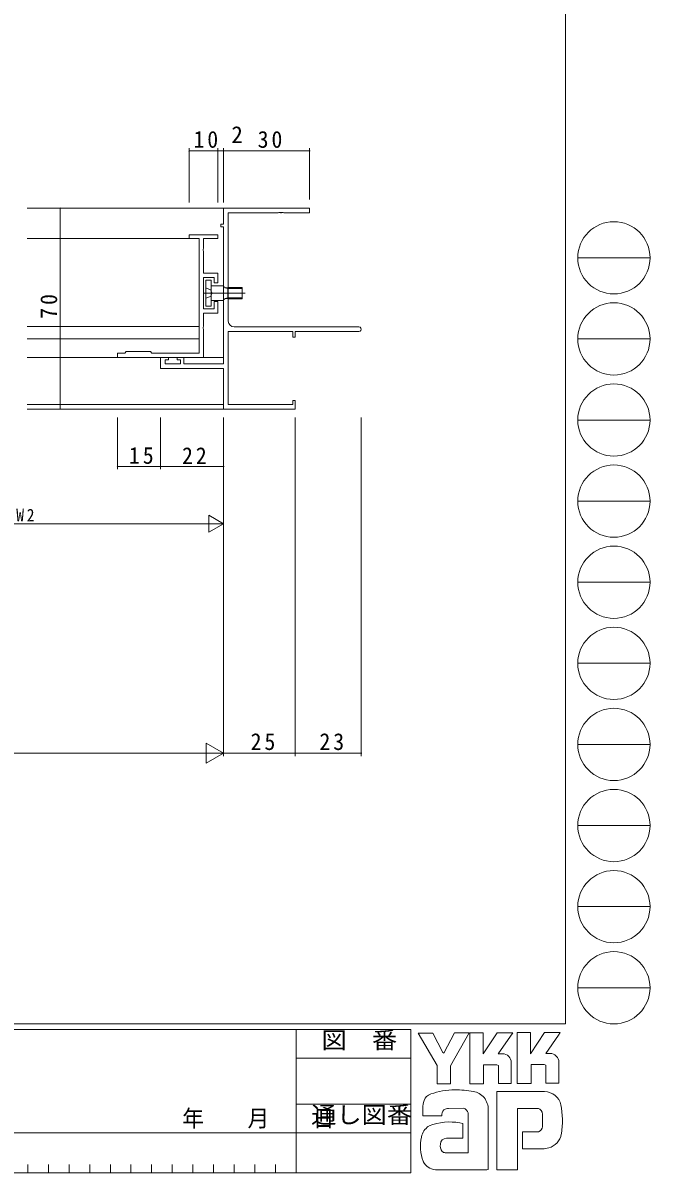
# Model space of a CAD drawing. Units: millimetres, scale not verified. Extents: x -841 to 292, y -594 to 212.
# Drawn here: x 73.7 to 292.5, y -594 to -193 of the extents above; entities that cross this region are included whole.
import ezdxf
from ezdxf.enums import TextEntityAlignment as Align

# ---------------------------------------------------------------- set-up
doc = ezdxf.new("R2010")
doc.units = ezdxf.units.MM
doc.header["$LTSCALE"] = 2
doc.linetypes.add('CHAIN2', pattern=[12, 9, -1, 1, -1])
doc.linetypes.add('DASHED3', pattern=[4, 3, -1])
for name, color, linetype, lineweight in [('0-1_YKK_ZWAK', 7, 'Continuous', 9), ('0-3_YKK_11', 7, 'Continuous', 9), ('0-4_YKK_12', 2, 'Continuous', 9), ('0-5_YKK_D', 6, 'Continuous', 9), ('0-6_YKK_13', 4, 'Continuous', 9)]:
    doc.layers.add(name, color=color, linetype=linetype, lineweight=lineweight)
doc.styles.add('ＭＳ ゴシック', font='')
doc.styles.get('ＭＳ ゴシック').set_extended_font_data('MS Gothic')

msp = doc.modelspace()

# ---------------------------------------------------------------- linework, layer by layer
at = {"layer": '0-1_YKK_ZWAK'}
for p, q in [((263, 208), (263, -542)), ((267.252, -274.88), (292.452, -274.88)), ((267.252, -303.16), (292.452, -303.16)), ((267.252, -331.44), (292.452, -331.44)), ((267.252, -359.72), (292.452, -359.72)), ((267.252, -388), (292.452, -388)), ((267.252, -416.28), (292.452, -416.28)), ((267.252, -444.56), (292.452, -444.56)), ((267.252, -472.84), (292.452, -472.84)), ((267.252, -501.12), (292.452, -501.12)), ((267.252, -529.4), (292.452, -529.4)), ((263, -542), (-837, -542)), ((209, -544), (-837, -544)), ((169, -544), (169, -594)), ((209, -544), (209, -594)), ((211.624, -545.294), (216.644, -545.294)), ((218.188, -556.569), (211.624, -545.294)), ((224.194, -545.14), (220.544, -552.245)), ((229.657, -562.902), (229.657, -545.178)), ((246.106, -545.024), (250.778, -545.024)), ((246.106, -562.748), (246.106, -545.024)), ((255.682, -545.024), (261.088, -545.024)), ((261.088, -545.024), (260.547, -545.951)), ((260.547, -545.951), (256.088, -552.322)), ((240.97, -552.438), (239.486, -552.438)), ((257.572, -552.322), (256.088, -552.322)), ((169, -554), (209, -554)), ((238.963, -556.26), (234.406, -556.26)), ((244.06, -555.527), (244.06, -562.786)), ((250.971, -556.222), (250.971, -562.748)), ((255.528, -556.222), (250.971, -556.222)), ((256.146, -556.453), (255.528, -556.222)), ((256.146, -562.709), (256.146, -556.453)), ((260.663, -555.527), (260.663, -562.709)), ((250.971, -562.748), (246.106, -562.748)), ((256.146, -562.637), (256.218, -562.709)), ((260.663, -562.709), (256.146, -562.709)), ((255.605, -565.566), (239.04, -565.566)), ((239.04, -565.566), (239.04, -592.866)), ((169, -569.999), (209, -569.999)), ((213.169, -574.1), (213.169, -571.344)), ((227.494, -571.436), (222.212, -571.536)), ((229.039, -586.958), (229.039, -573.057)), ((236.028, -571.976), (236.028, -592.828)), ((246.222, -571.513), (252.863, -571.513)), ((246.222, -592.866), (246.222, -571.513)), ((219.81, -574.1), (213.169, -574.1)), ((254.962, -573.652), (254.987, -577.415)), ((25, -580), (169, -580)), ((209, -579.999), (169, -579.999)), ((247.959, -579.699), (247.959, -585.607)), ((253.018, -579.699), (247.959, -579.699)), ((227.108, -581.9), (221.402, -581.907)), ((255.566, -585.607), (257.111, -585.259)), ((221.007, -586.958), (229.039, -586.958)), ((228.421, -586.958), (228.923, -586.958)), ((229.039, -586.957), (229.04, -586.958)), ((247.959, -585.607), (255.566, -585.607)), ((75.4, -591), (75.4, -594)), ((82.6, -591), (82.6, -594)), ((89.8, -591), (89.8, -594)), ((97, -591), (97, -594)), ((104.2, -591), (104.2, -594)), ((111.4, -591), (111.4, -594)), ((118.6, -591), (118.6, -594)), ((125.8, -591), (125.8, -594)), ((133, -591), (133, -594)), ((140.2, -591), (140.2, -594)), ((147.4, -591), (147.4, -594)), ((154.6, -591), (154.6, -594)), ((161.8, -591), (161.8, -594)), ((219.81, -592.944), (217.686, -592.944)), ((235.564, -592.905), (219.81, -592.944)), ((236.028, -592.828), (235.564, -592.905)), ((-837, -594), (209, -594))]:
    msp.add_line(p, q, dxfattribs=at)
for points in [[(216.644, -545.294), (220.235, -552.013), (220.544, -552.245)], [(224.194, -545.14), (229.374, -545.14), (222.899, -556.608)], [(229.657, -545.178), (234.252, -545.178), (234.252, -552.462), (239.078, -545.101)], [(239.078, -545.101), (244.543, -545.101), (239.486, -552.438)], [(250.778, -545.024), (250.778, -552.441), (255.682, -545.024)], [(222.899, -556.608), (222.899, -562.941), (218.188, -562.941), (218.188, -556.569)], [(234.406, -556.26), (234.406, -562.902), (229.657, -562.902)], [(244.06, -562.786), (239.58, -562.786), (239.58, -556.492), (238.963, -556.26)], [(226.104, -576.533), (227.108, -576.764), (227.108, -581.9)], [(239.04, -592.866), (245.102, -592.866), (246.222, -592.866)]]:
    msp.add_lwpolyline(points, dxfattribs=at)
for centre in [(279.852, -274.88), (279.852, -303.16), (279.852, -331.44), (279.852, -359.72), (279.852, -388), (279.852, -416.28), (279.852, -444.56), (279.852, -472.84), (279.852, -501.12), (279.852, -529.4)]:
    msp.add_circle(centre, 12.6, dxfattribs=at)
for centre, radius, start, end in [((240.97, -555.527), 3.089, 0.00165, 89.99603), ((257.572, -555.411), 3.089, 0.00165, 89.99603), ((224.317, -590.287), 25.257, 89.89165, 109.30847), ((225.059, -594.662), 29.64, 78.78009, 91.46938), ((220.37, -571.379), 7.196, 158.41083, 179.71774), ((217.009, -569.793), 3.491, 109.02126, 161.51263), ((229.757, -571.852), 6.355, 40.66422, 80.31693), ((229.441, -571.836), 6.588, 358.78058, 38.76563), ((255.388, -571.772), 6.202, 14.44571, 87.08746), ((222.822, -574.01), 3.013, 138.46381, 181.71359), ((222.021, -573.958), 2.43, 85.50551, 126.78038), ((226.794, -573.649), 2.321, 14.75519, 72.44994), ((253.093, -573.256), 1.756, 16.43123, 96.91661), ((249.759, -574.297), 5.248, 4.93422, 17.03551), ((232.094, -575.696), 29.8, 350.99026, 10.67624), ((222.6, -595.22), 19.013, 79.38097, 112.05824), ((249.728, -576.916), 5.281, 343.6902, 354.75362), ((218.181, -582.468), 5.583, 121.8271, 169.08475), ((253.019, -577.834), 1.865, 269.95467, 342.90144), ((255.478, -579.35), 6.13, 285.4429, 349.90448), ((228.213, -584.564), 15.832, 168.76372, 199.80078), ((222.689, -584.469), 3.384, 171.08202, 216.71922), ((221.414, -583.97), 2.064, 90.33952, 178.03638), ((221.357, -584.807), 2.18, 230.97279, 260.7549), ((218.2, -587.489), 5.461, 207.31435, 263.59464)]:
    msp.add_arc(centre, radius, start, end, dxfattribs=at)
at = {"layer": '0-3_YKK_11'}
for p, q in [((173.723, -257.6), (143.723, -257.6)), ((143.723, -257.6), (143.723, -263.1)), ((145.353, -259.23), (162.765, -259.23)), ((145.353, -296.97), (145.353, -259.23)), ((162.765, -259.23), (162.948, -259.11)), ((162.948, -259.11), (163.498, -259.11)), ((163.498, -259.11), (163.682, -259.23)), ((163.682, -259.23), (163.765, -259.23)), ((163.765, -259.23), (163.948, -259.11)), ((163.948, -259.11), (164.498, -259.11)), ((164.498, -259.11), (164.682, -259.23)), ((164.682, -259.23), (173.723, -259.23)), ((173.723, -259.23), (173.723, -257.6)), ((142.723, -263.1), (142.723, -264.1)), ((143.723, -263.1), (142.723, -263.1)), ((142.723, -264.1), (143.723, -264.1)), ((143.723, -264.1), (143.723, -311.87)), ((131.723, -266.9), (131.723, -268.1)), ((141.723, -266.9), (131.723, -266.9)), ((131.723, -268.1), (135.223, -268.1)), ((135.223, -268.1), (135.223, -308.1)), ((136.723, -268.1), (141.723, -268.1)), ((136.723, -271.642), (136.723, -268.1)), ((141.723, -268.1), (141.723, -266.9)), ((136.603, -271.825), (136.723, -271.642)), ((136.603, -272.375), (136.603, -271.825)), ((136.723, -272.558), (136.603, -272.375)), ((136.723, -280.2), (136.723, -272.558)), ((141.723, -280.2), (136.723, -280.2)), ((141.723, -283.6), (141.723, -280.2)), ((136.723, -281.7), (140.423, -281.7)), ((136.723, -292.7), (136.723, -281.7)), ((140.423, -281.7), (140.423, -283.6)), ((140.423, -283.6), (141.723, -283.6)), ((140.423, -292.7), (136.723, -292.7)), ((140.423, -290.1), (140.423, -292.7)), ((141.723, -290.1), (140.423, -290.1)), ((141.723, -294.2), (141.723, -290.1)), ((136.723, -294.2), (141.723, -294.2)), ((136.723, -298.842), (136.723, -294.2)), ((136.603, -299.025), (136.723, -298.842)), ((136.603, -299.575), (136.603, -299.025)), ((136.723, -299.758), (136.603, -299.575)), ((136.723, -309.6), (136.723, -299.758)), ((145.353, -300.6), (167.823, -300.6)), ((145.353, -325.97), (145.353, -300.6)), ((190.908, -298.97), (147.353, -298.97)), ((167.823, -300.6), (167.823, -302.6)), ((168.723, -302.6), (168.723, -300.6)), ((168.723, -300.6), (190.908, -300.6)), ((167.823, -302.6), (168.723, -302.6)), ((106.723, -308.1), (106.723, -309.6)), ((109.223, -308.1), (106.723, -308.1)), ((109.723, -307.6), (109.223, -308.1)), ((118.223, -307.6), (109.723, -307.6)), ((118.723, -308.1), (118.223, -307.6)), ((135.223, -308.1), (118.723, -308.1)), ((106.723, -309.6), (136.723, -309.6)), ((123.353, -310.4), (124.523, -310.4)), ((123.353, -311.87), (123.353, -310.4)), ((128.623, -311.87), (123.353, -311.87)), ((124.523, -310.4), (124.523, -309.6)), ((127.523, -309.6), (127.523, -310.4)), ((129.823, -309.6), (127.523, -309.6)), ((127.523, -310.4), (128.623, -310.4)), ((128.623, -310.4), (128.623, -311.87)), ((129.823, -311.87), (129.823, -309.6)), ((143.723, -311.87), (129.823, -311.87)), ((121.723, -313.5), (143.723, -313.5)), ((143.723, -313.5), (143.723, -327.6)), ((167.823, -324.6), (167.823, -325.97)), ((168.723, -324.6), (167.823, -324.6)), ((168.723, -327.6), (168.723, -324.6)), ((143.723, -327.6), (168.723, -327.6)), ((167.823, -325.97), (145.353, -325.97))]:
    msp.add_line(p, q, dxfattribs=at)
msp.add_lwpolyline([(124.523, -309.6), (121.723, -309.6), (121.723, -313.5)], dxfattribs=at)
for centre, radius, start, end in [((147.353, -296.97), 2, 180, 269.99998), ((190.908, -299.785), 0.815, 269.99998, 90)]:
    msp.add_arc(centre, radius, start, end, dxfattribs=at)
at = {"layer": '0-4_YKK_12'}
for p, q in [((75.223, -257.6), (144.023, -257.6)), ((135.223, -268.1), (75.223, -268.1)), ((135.223, -303.1), (135.223, -268.1)), ((75.223, -298.8), (135.223, -298.8)), ((75.223, -303.1), (135.223, -303.1)), ((143.723, -309.6), (75.223, -309.6)), ((75.223, -325.97), (143.723, -325.97)), ((75.223, -327.6), (144.023, -327.6))]:
    msp.add_line(p, q, dxfattribs=at)
at = {"layer": '0-5_YKK_D'}
for p, q in [((131.723, -255.6), (131.723, -236.6)), ((141.723, -237.6), (131.723, -237.6)), ((141.723, -255.6), (141.723, -236.6)), ((141.723, -255.6), (141.723, -236.6)), ((141.723, -237.6), (143.723, -237.6)), ((143.723, -254.6), (143.723, -236.6)), ((143.723, -255.6), (143.723, -236.6)), ((143.723, -237.6), (173.723, -237.6)), ((143.723, -237.6), (150.623, -237.6)), ((173.723, -254.6), (173.723, -236.6)), ((103.723, -257.6), (85.723, -257.6)), ((86.723, -327.6), (86.723, -257.6)), ((103.723, -327.6), (85.723, -327.6)), ((106.723, -330.6), (106.723, -348.6)), ((121.723, -330.6), (121.723, -348.6)), ((121.723, -330.6), (121.723, -348.6)), ((143.723, -330.6), (143.723, -368.6)), ((143.723, -330.6), (143.723, -348.6)), ((168.723, -330.6), (168.723, -448.6)), ((168.723, -330.6), (168.723, -448.6)), ((191.723, -330.6), (191.723, -448.6)), ((121.723, -347.6), (106.723, -347.6)), ((143.723, -347.6), (121.723, -347.6)), ((143.723, -350.6), (143.723, -448.6)), ((143.723, -350.6), (143.723, -448.6)), ((138.527, -364.6), (138.527, -370.6)), ((143.723, -367.6), (138.527, -364.6)), ((9.723, -367.6), (137.723, -367.6)), ((143.723, -367.6), (133.331, -367.6)), ((143.723, -367.6), (138.527, -370.6)), ((137.661, -444.1), (137.661, -451.1)), ((143.723, -447.6), (137.661, -444.1)), ((-149.277, -447.6), (136.723, -447.6)), ((143.723, -447.6), (131.599, -447.6)), ((143.723, -447.6), (137.661, -451.1)), ((143.723, -447.6), (168.723, -447.6)), ((168.723, -447.6), (191.723, -447.6))]:
    msp.add_line(p, q, dxfattribs=at)
for centre, start, end in [((131.723, -237.6), 0, 180), ((131.723, -237.6), 180, 0), ((141.723, -237.6), 0, 180), ((141.723, -237.6), 0, 180), ((141.723, -237.6), 180, 0), ((141.723, -237.6), 180, 0), ((143.723, -237.6), 0, 180), ((143.723, -237.6), 0, 180), ((143.723, -237.6), 180, 0), ((143.723, -237.6), 180, 0), ((173.723, -237.6), 0, 180), ((173.723, -237.6), 180, 0), ((86.723, -257.6), 90, 270), ((86.723, -257.6), 270, 90), ((86.723, -327.6), 90, 270), ((86.723, -327.6), 270, 90), ((106.723, -347.6), 0, 180), ((106.723, -347.6), 180, 0), ((121.723, -347.6), 0, 180), ((121.723, -347.6), 0, 180), ((121.723, -347.6), 180, 0), ((121.723, -347.6), 180, 0), ((143.723, -347.6), 0, 180), ((143.723, -347.6), 180, 0), ((168.723, -447.6), 0, 180), ((168.723, -447.6), 0, 180), ((168.723, -447.6), 180, 0), ((168.723, -447.6), 180, 0), ((191.723, -447.6), 0, 180), ((191.723, -447.6), 180, 0)]:
    msp.add_arc(centre, 0.106, start, end, dxfattribs=at)
at = {"layer": '0-6_YKK_13'}
for p, q in [((137.523, -282.7), (139.323, -282.7)), ((137.523, -291.7), (137.523, -282.7)), ((139.323, -282.7), (139.323, -291.7)), ((143.723, -284.6), (139.323, -284.6)), ((143.723, -289.8), (143.723, -284.6)), ((145.123, -285.579), (144.108, -285.339)), ((145.123, -285.2), (145.123, -289.2)), ((150.223, -285.2), (145.123, -285.2)), ((150.223, -285.579), (145.123, -285.579)), ((150.223, -289.2), (150.223, -285.2)), ((139.323, -291.7), (137.523, -291.7)), ((139.323, -289.8), (143.723, -289.8)), ((143.723, -289.548), (144.311, -289.055)), ((145.123, -288.821), (144.108, -289.061)), ((144.311, -289.055), (145.123, -289.2)), ((150.223, -288.821), (145.123, -288.821)), ((145.123, -289.2), (150.223, -289.2))]:
    msp.add_line(p, q, dxfattribs=at)
at = {"layer": '0-6_YKK_13', "linetype": 'CHAIN2'}
msp.add_line((136.523, -287.2), (151.223, -287.2), dxfattribs=at)
at = {"layer": '0-6_YKK_13', "linetype": 'DASHED3'}
for p, q in [((139.149, -286.055), (137.523, -285.4)), ((137.523, -289), (139.149, -288.345)), ((139.757, -287.2), (139.149, -286.055)), ((139.149, -288.345), (139.757, -287.2))]:
    msp.add_line(p, q, dxfattribs=at)
at = {"layer": '0-6_YKK_13'}
msp.add_lwpolyline([(143.723, -284.852), (144.311, -285.345), (145.123, -285.2)], dxfattribs=at)

# ---------------------------------------------------------------- texts
at = {"layer": '0-1_YKK_ZWAK', "style": 'ＭＳ ゴシック', "width": 1.1}
for s, p in [('図\u3000番', (177.854, -552.374)), ('通し図番', (174.255, -578.406))]:
    msp.add_text(s, height=5.865, dxfattribs=at).set_placement(p, align=Align.BOTTOM_LEFT)
at = {"layer": '0-1_YKK_ZWAK', "insert": (129.252, -578.527), "char_height": 5.865, "attachment_point": 7, "style": 'ＭＳ ゴシック'}
msp.add_mtext('\\T1.2;\\W0.95;年\\~\\~\\~月\\~\\~\\~日', dxfattribs=at)
at = {"layer": '0-5_YKK_D', "color": 7, "style": 'ＭＳ ゴシック'}
msp.add_text('2', height=5.865, dxfattribs=at).set_placement((146.423, -236.6), align=Align.BOTTOM_LEFT)
at = {"layer": '0-5_YKK_D', "color": 7, "attachment_point": 7, "style": 'ＭＳ ゴシック'}
for s, insert, char_height in [('\\T1.27;\\W0.95;10', (133.203, -236.6), 5.865), ('\\T1.27;\\W0.95;30', (155.592, -236.6), 5.865), ('\\T1.27;\\W0.95;15', (110.703, -346.8), 5.865), ('\\T1.27;\\W0.95;22', (129.203, -346.8), 5.865), ('\\T1.36;\\W0.9;W2', (71.377, -366.8), 4.399), ('\\T1.27;\\W0.95;25', (153.141, -446.6), 5.865), ('\\T1.27;\\W0.95;23', (177.141, -446.6), 5.865)]:
    msp.add_mtext(s, dxfattribs=dict(at, insert=insert, char_height=char_height))
at = {"layer": '0-5_YKK_D', "color": 7, "insert": (85.723, -296.12), "char_height": 5.865, "attachment_point": 7, "rotation": 90, "style": 'ＭＳ ゴシック'}
msp.add_mtext('\\T1.27;\\W0.95;70', dxfattribs=at)

doc.saveas('drawing.dxf')
